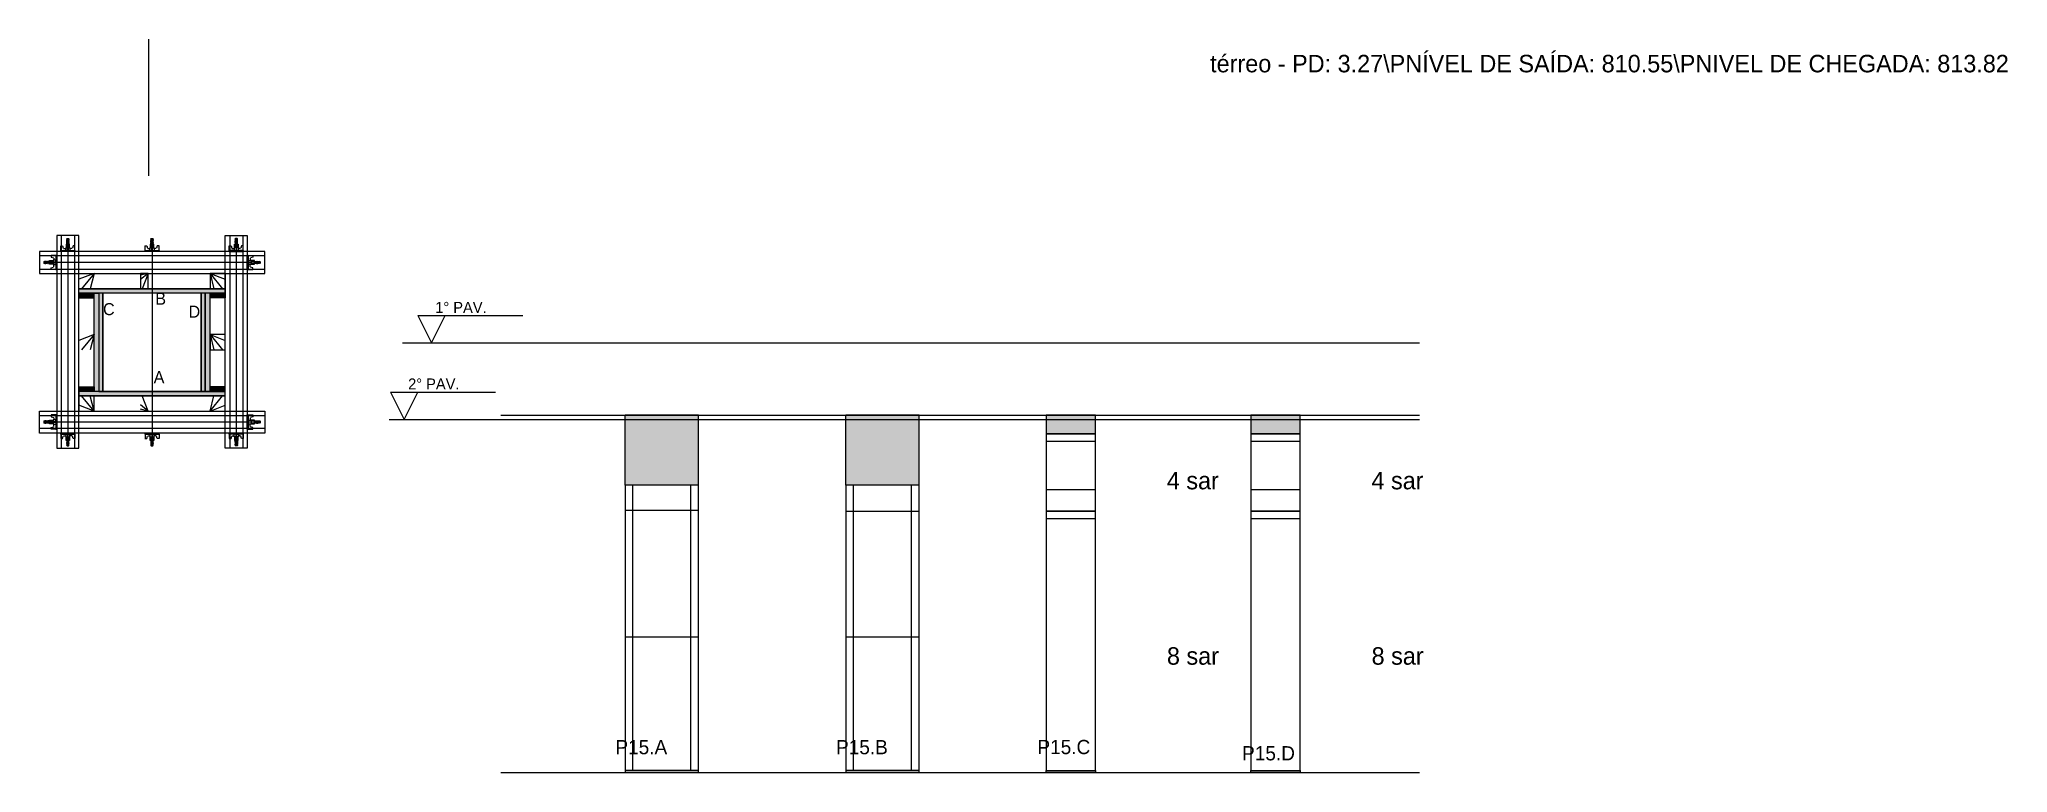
# Model space of a CAD drawing. Header units: metres. Extents: x 14597 to 16396, y 3977 to 4648.
import ezdxf

# ---------------------------------------------------------------- set-up
doc = ezdxf.new("R2010")
doc.units = ezdxf.units.M
for name, color, linetype in [('CHAPA', 7, 'Continuous'), ('COTA', 7, 'Continuous'), ('Hachura', 7, 'Continuous'), ('Madeira', 7, 'Continuous'), ('NIVEL 1° PAV.', 7, 'Continuous'), ('NIVEL 2° PAV.', 7, 'Continuous'), ('NOMENCLATURA', 7, 'Continuous'), ('Nível', 7, 'Continuous'), ('Painéis', 7, 'Continuous'), ('Perfil Metálico', 7, 'Continuous'), ('SARR_2.2x7', 7, 'Continuous'), ('SARRAFO', 7, 'Continuous'), ('Texto Seção', 7, 'Continuous'), ('TEXTO_GERAL', 7, 'Continuous')]:
    doc.layers.add(name, color=color, linetype=linetype)

msp = doc.modelspace()

# ---------------------------------------------------------------- hatches: boundary and pattern name
at = {"layer": 'COTA'}
h = msp.add_hatch(color=7, dxfattribs=at)
h.dxf.hatch_style = 1
h.paths.add_polyline_path([(15132.3, 4303.9), (15132.3, 4239.9), (15132.3, 4239.9), (15199.3, 4239.9), (15199.3, 4239.9), (15199.3, 4303.9), (15199.3, 4303.9), (15132.3, 4303.9)])
h = msp.add_hatch(color=7, dxfattribs=at)
h.dxf.hatch_style = 1
h.paths.add_polyline_path([(15401, 4239.9), (15401, 4303.9), (15401, 4303.9), (15334, 4303.9), (15334, 4303.9), (15334, 4239.9), (15334, 4239.9), (15401, 4239.9)])
h = msp.add_hatch(color=7, dxfattribs=at)
h.dxf.hatch_style = 1
h.paths.add_polyline_path([(15517.2, 4286.9), (15562.2, 4286.9), (15562.2, 4286.9), (15562.2, 4303.9), (15562.2, 4303.9), (15517.2, 4303.9), (15517.2, 4303.9), (15517.2, 4286.9)])
h = msp.add_hatch(color=7, dxfattribs=at)
h.dxf.hatch_style = 1
h.paths.add_polyline_path([(15704.3, 4286.9), (15749.3, 4286.9), (15749.3, 4286.9), (15749.3, 4303.9), (15749.3, 4303.9), (15704.3, 4303.9), (15704.3, 4303.9), (15704.3, 4286.9)])
at = {"layer": 'Hachura'}
h = msp.add_hatch(color=7, dxfattribs=at)
h.dxf.hatch_style = 1
h.paths.add_polyline_path([(14632.7, 4415.5), (14632.7, 4419.5), (14632.7, 4419.5), (14766.7, 4419.5), (14766.7, 4419.5), (14766.7, 4415.5), (14766.7, 4415.5), (14632.7, 4415.5)])
h = msp.add_hatch(color=7, dxfattribs=at)
h.dxf.hatch_style = 1
h.paths.add_polyline_path([(14632.7, 4415.5), (14632.7, 4419.5), (14632.7, 4419.5), (14766.7, 4419.5), (14766.7, 4419.5), (14766.7, 4415.5), (14766.7, 4415.5), (14632.7, 4415.5)])
h = msp.add_hatch(color=7, dxfattribs=at)
h.dxf.hatch_style = 1
h.paths.add_polyline_path([(14646.7, 4415.5), (14646.7, 4411.1), (14646.7, 4411.1), (14632.7, 4411.1), (14632.7, 4411.1), (14632.7, 4415.5), (14632.7, 4415.5), (14646.7, 4415.5)])
h = msp.add_hatch(color=7, dxfattribs=at)
h.dxf.hatch_style = 1
h.paths.add_polyline_path([(14646.7, 4325.5), (14651.1, 4325.5), (14651.1, 4325.5), (14651.1, 4415.5), (14651.1, 4415.5), (14646.7, 4415.5), (14646.7, 4415.5), (14646.7, 4325.5)])
h = msp.add_hatch(color=7, dxfattribs=at)
h.dxf.hatch_style = 1
h.paths.add_polyline_path([(14654.7, 4415.5), (14651.1, 4415.5), (14651.1, 4415.5), (14651.1, 4325.5), (14651.1, 4325.5), (14654.7, 4325.5), (14654.7, 4325.5), (14654.7, 4415.5)])
h = msp.add_hatch(color=7, dxfattribs=at)
h.dxf.hatch_style = 1
h.paths.add_polyline_path([(14654.7, 4415.5), (14651.1, 4415.5), (14651.1, 4415.5), (14651.1, 4325.5), (14651.1, 4325.5), (14654.7, 4325.5), (14654.7, 4325.5), (14654.7, 4415.5)])
h = msp.add_hatch(color=7, dxfattribs=at)
h.dxf.hatch_style = 1
h.paths.add_polyline_path([(14748.3, 4415.5), (14744.7, 4415.5), (14744.7, 4415.5), (14744.7, 4325.5), (14744.7, 4325.5), (14748.3, 4325.5), (14748.3, 4325.5), (14748.3, 4415.5)])
h = msp.add_hatch(color=7, dxfattribs=at)
h.dxf.hatch_style = 1
h.paths.add_polyline_path([(14748.3, 4415.5), (14744.7, 4415.5), (14744.7, 4415.5), (14744.7, 4325.5), (14744.7, 4325.5), (14748.3, 4325.5), (14748.3, 4325.5), (14748.3, 4415.5)])
h = msp.add_hatch(color=7, dxfattribs=at)
h.dxf.hatch_style = 1
h.paths.add_polyline_path([(14752.7, 4325.5), (14748.3, 4325.5), (14748.3, 4325.5), (14748.3, 4415.5), (14748.3, 4415.5), (14752.7, 4415.5), (14752.7, 4415.5), (14752.7, 4325.5)])
h = msp.add_hatch(color=7, dxfattribs=at)
h.dxf.hatch_style = 1
h.paths.add_polyline_path([(14752.7, 4415.5), (14752.7, 4411.1), (14752.7, 4411.1), (14766.7, 4411.1), (14766.7, 4411.1), (14766.7, 4415.5), (14766.7, 4415.5), (14752.7, 4415.5)])
h = msp.add_hatch(color=7, dxfattribs=at)
h.dxf.hatch_style = 1
h.paths.add_polyline_path([(14646.7, 4325.5), (14646.7, 4329.9), (14646.7, 4329.9), (14632.7, 4329.9), (14632.7, 4329.9), (14632.7, 4325.5), (14632.7, 4325.5), (14646.7, 4325.5)])
h = msp.add_hatch(color=7, dxfattribs=at)
h.dxf.hatch_style = 1
h.paths.add_polyline_path([(14632.7, 4325.5), (14632.7, 4321.5), (14632.7, 4321.5), (14766.7, 4321.5), (14766.7, 4321.5), (14766.7, 4325.5), (14766.7, 4325.5), (14632.7, 4325.5)])
h = msp.add_hatch(color=7, dxfattribs=at)
h.dxf.hatch_style = 1
h.paths.add_polyline_path([(14632.7, 4325.5), (14632.7, 4321.5), (14632.7, 4321.5), (14766.7, 4321.5), (14766.7, 4321.5), (14766.7, 4325.5), (14766.7, 4325.5), (14632.7, 4325.5)])
h = msp.add_hatch(color=7, dxfattribs=at)
h.dxf.hatch_style = 1
h.paths.add_polyline_path([(14752.7, 4325.5), (14752.7, 4329.9), (14752.7, 4329.9), (14766.7, 4329.9), (14766.7, 4329.9), (14766.7, 4325.5), (14766.7, 4325.5), (14752.7, 4325.5)])

# ---------------------------------------------------------------- linework, layer by layer
at = {"layer": 'CHAPA', "color": 7, "lineweight": 25}
for points in [[(14632.7, 4415.5), (14632.7, 4419.5), (14766.7, 4419.5), (14766.7, 4415.5)], [(14632.7, 4415.5), (14632.7, 4419.5), (14766.7, 4419.5), (14766.7, 4415.5)], [(14654.7, 4415.5), (14651.1, 4415.5), (14651.1, 4325.5), (14654.7, 4325.5)], [(14654.7, 4415.5), (14651.1, 4415.5), (14651.1, 4325.5), (14654.7, 4325.5)], [(14748.3, 4415.5), (14744.7, 4415.5), (14744.7, 4325.5), (14748.3, 4325.5)], [(14748.3, 4415.5), (14744.7, 4415.5), (14744.7, 4325.5), (14748.3, 4325.5)], [(14632.7, 4325.5), (14632.7, 4321.5), (14766.7, 4321.5), (14766.7, 4325.5)], [(14632.7, 4325.5), (14632.7, 4321.5), (14766.7, 4321.5), (14766.7, 4325.5)]]:
    msp.add_lwpolyline(points, close=True, dxfattribs=at)
at = {"layer": 'COTA', "color": 7, "lineweight": 25}
for p, q in [((15199.3, 4303.9), (15132.3, 4303.9)), ((15132.3, 4239.9), (15132.3, 4303.9)), ((15199.3, 4239.9), (15199.3, 4303.9)), ((15401, 4303.9), (15334, 4303.9)), ((15334, 4239.9), (15334, 4303.9)), ((15401, 4239.9), (15401, 4303.9))]:
    msp.add_line(p, q, dxfattribs=at)
for points in [[(15562.2, 4286.9), (15562.2, 4303.9), (15517.2, 4303.9), (15517.2, 4286.9)], [(15749.3, 4286.9), (15749.3, 4303.9), (15704.3, 4303.9), (15704.3, 4286.9)]]:
    msp.add_lwpolyline(points, dxfattribs=at)
at = {"layer": 'Defpoints', "color": 7, "lineweight": 25}
msp.add_line((14696.7, 4522.6), (14696.7, 4647.6), dxfattribs=at)
at = {"layer": 'Hachura', "color": 7, "lineweight": 25}
for p, q in [((14621.6, 4464.6), (14623.8, 4463.5)), ((14623.7, 4463.3), (14621.6, 4464.3)), ((14621.6, 4463.4), (14623.8, 4462.3)), ((14623.7, 4462.1), (14621.6, 4463.2)), ((14621.7, 4465), (14622, 4465.3)), ((14621.7, 4464.7), (14621.7, 4465)), ((14621.7, 4465), (14621.7, 4465)), ((14623.6, 4465), (14621.7, 4465)), ((14621.7, 4464.7), (14623.6, 4463.7)), ((14621.7, 4464.7), (14623.6, 4463.7)), ((14621.7, 4463.5), (14621.7, 4464.2)), ((14623.6, 4463.2), (14621.7, 4464.2)), ((14621.7, 4463.5), (14623.6, 4462.5)), ((14621.7, 4462.4), (14621.7, 4463)), ((14623.6, 4462), (14621.7, 4463)), ((14621.7, 4462.8), (14621.7, 4463)), ((14622, 4465.3), (14623.3, 4465.3)), ((14623.6, 4464.4), (14622.3, 4465)), ((14623.7, 4464.4), (14622.6, 4465)), ((14622.7, 4464.3), (14622.7, 4280.5)), ((14623.1, 4465), (14623.8, 4464.7)), ((14623.6, 4465), (14623.3, 4465.3)), ((14623.4, 4465), (14623.6, 4464.9)), ((14623.6, 4464.9), (14623.6, 4465)), ((14623.6, 4464.4), (14623.6, 4463.7)), ((14623.6, 4462.5), (14623.6, 4463.2)), ((14698.6, 4464.6), (14700.8, 4463.5)), ((14700.7, 4463.3), (14698.6, 4464.3)), ((14698.6, 4463.4), (14700.8, 4462.3)), ((14700.7, 4462.1), (14698.6, 4463.2)), ((14698.7, 4465), (14699, 4465.3)), ((14698.7, 4464.7), (14698.7, 4465)), ((14698.7, 4465), (14698.7, 4465)), ((14700.6, 4465), (14698.7, 4465)), ((14698.7, 4464.7), (14700.6, 4463.7)), ((14698.7, 4464.7), (14700.6, 4463.7)), ((14698.7, 4463.5), (14698.7, 4464.2)), ((14700.6, 4463.2), (14698.7, 4464.2)), ((14698.7, 4463.5), (14700.6, 4462.6)), ((14698.7, 4462.4), (14698.7, 4463)), ((14700.6, 4462), (14698.7, 4463)), ((14698.7, 4462.8), (14698.7, 4463)), ((14699, 4465.3), (14700.3, 4465.3)), ((14700.6, 4464.4), (14699.3, 4465)), ((14700.7, 4464.4), (14699.6, 4465)), ((14699.7, 4464.3), (14699.7, 4280.5)), ((14700.1, 4465), (14700.8, 4464.7)), ((14700.6, 4465), (14700.3, 4465.3)), ((14700.3, 4465), (14700.6, 4464.9)), ((14700.6, 4464.9), (14700.6, 4465)), ((14700.6, 4464.4), (14700.6, 4463.7)), ((14700.6, 4462.6), (14700.6, 4463.2)), ((14776.3, 4465), (14775.6, 4464.7)), ((14777.8, 4464.6), (14775.6, 4463.5)), ((14777.8, 4463.4), (14775.6, 4462.3)), ((14775.7, 4464.4), (14776.8, 4465)), ((14775.7, 4463.3), (14777.8, 4464.3)), ((14775.7, 4462.1), (14777.8, 4463.2)), ((14775.8, 4465), (14776.1, 4465.3)), ((14776, 4465), (14775.8, 4464.9)), ((14775.8, 4464.9), (14775.8, 4465)), ((14775.8, 4464.4), (14777.1, 4465)), ((14775.8, 4465), (14777.7, 4465)), ((14777.7, 4464.7), (14775.8, 4463.7)), ((14777.7, 4464.7), (14775.8, 4463.7)), ((14775.8, 4464.4), (14775.8, 4463.7)), ((14775.8, 4463.2), (14777.7, 4464.2)), ((14777.7, 4463.5), (14775.8, 4462.5)), ((14775.8, 4462.5), (14775.8, 4463.2)), ((14775.8, 4462), (14777.7, 4463)), ((14777.4, 4465.3), (14776.1, 4465.3)), ((14776.7, 4464.3), (14776.7, 4280.5)), ((14777.7, 4465), (14777.4, 4465.3)), ((14777.7, 4464.7), (14777.7, 4465)), ((14777.7, 4465), (14777.7, 4465)), ((14777.7, 4463.5), (14777.7, 4464.2)), ((14777.7, 4462.4), (14777.7, 4463)), ((14777.7, 4462.8), (14777.7, 4463)), ((14601.2, 4444.5), (14600.9, 4444.2)), ((14601.5, 4444.5), (14601.2, 4444.5)), ((14601.2, 4444.5), (14601.2, 4444.5)), ((14601.2, 4442.6), (14601.2, 4444.5)), ((14601.5, 4444.5), (14602.5, 4442.6)), ((14601.5, 4444.5), (14602.5, 4442.6)), ((14601.6, 4444.6), (14602.7, 4442.5)), ((14602.9, 4442.5), (14601.9, 4444.7)), ((14602.7, 4444.5), (14602, 4444.5)), ((14603, 4442.6), (14602, 4444.5)), ((14602.7, 4444.5), (14603.6, 4442.6)), ((14602.8, 4444.6), (14603.9, 4442.5)), ((14604.1, 4442.5), (14603, 4444.7)), ((14603.8, 4444.5), (14603.2, 4444.5)), ((14604.2, 4442.6), (14603.2, 4444.5)), ((14603.4, 4444.5), (14603.2, 4444.5)), ((14603.8, 4444.5), (14604.8, 4442.6)), ((14603.9, 4444.6), (14605, 4442.5)), ((14605.2, 4442.5), (14604.2, 4444.7)), ((14605, 4444.5), (14604.4, 4444.5)), ((14605.3, 4442.6), (14604.4, 4444.5)), ((14605, 4444.5), (14606, 4442.6)), ((14606, 4443.4), (14605.3, 4444.7)), ((14606, 4443.6), (14605.5, 4444.5)), ((14606, 4444.5), (14605.5, 4444.5)), ((14606, 4441.8), (14606, 4445.2)), ((14606, 4441.8), (14606, 4445.2)), ((14606, 4445.2), (14609.2, 4445.2)), ((14612.7, 4450), (14607.5, 4450)), ((14607.5, 4450), (14607.5, 4448.3)), ((14607.5, 4448.3), (14609.7, 4447.7)), ((14609.2, 4445.5), (14609.2, 4441.6)), ((14611.8, 4445.5), (14609.2, 4445.5)), ((14610, 4447.4), (14610, 4445.5)), ((14611.8, 4450), (14611.8, 4437.1)), ((14611.8, 4450), (14611.8, 4444.8)), ((14611.8, 4449.8), (14612.7, 4449.8)), ((14611.8, 4449.6), (14612.7, 4449.6)), ((14611.8, 4449.3), (14612.7, 4449.3)), ((14611.8, 4448.8), (14612.7, 4448.8)), ((14611.8, 4448), (14612.7, 4448)), ((14611.8, 4446.6), (14612.7, 4446.6)), ((14611.8, 4443.5), (14611.8, 4445.5)), ((14611.8, 4444.8), (14611.8, 4444.2)), ((14612.1, 4444.5), (14611.9, 4444.5)), ((14612.5, 4444.5), (14612.1, 4444.5)), ((14612.7, 4437.1), (14612.7, 4450)), ((14612.7, 4438), (14612.7, 4445.8)), ((14616.3, 4453.5), (14616.3, 4458.7)), ((14616.3, 4458.7), (14618, 4458.7)), ((14616.3, 4454.4), (14629.2, 4454.4)), ((14616.3, 4454.4), (14621.4, 4454.4)), ((14629.2, 4453.5), (14616.3, 4453.5)), ((14616.4, 4454.4), (14616.4, 4453.5)), ((14616.6, 4454.4), (14616.6, 4453.5)), ((14617, 4454.4), (14617, 4453.5)), ((14617.4, 4454.4), (14617.4, 4453.5)), ((14618, 4458.7), (14618.5, 4456.5)), ((14618.3, 4454.4), (14618.3, 4453.5)), ((14618.9, 4456.2), (14620.8, 4456.2)), ((14619.7, 4454.4), (14619.7, 4453.5)), ((14628.2, 4453.5), (14620.4, 4453.5)), ((14620.8, 4457), (14624.7, 4457)), ((14620.8, 4454.4), (14620.8, 4457)), ((14622.7, 4454.4), (14620.8, 4454.4)), ((14624.4, 4460.2), (14621.1, 4460.2)), ((14624.4, 4460.2), (14621.1, 4460.2)), ((14621.1, 4460.2), (14621.1, 4457)), ((14621.4, 4454.4), (14622.1, 4454.4)), ((14621.6, 4462.3), (14623.8, 4461.2)), ((14623.7, 4461), (14621.6, 4462)), ((14622.9, 4460.2), (14621.6, 4460.9)), ((14621.7, 4462.4), (14623.6, 4461.4)), ((14621.7, 4461.2), (14621.7, 4461.8)), ((14623.6, 4460.9), (14621.7, 4461.8)), ((14621.7, 4461.2), (14623.6, 4460.2)), ((14622.6, 4460.2), (14621.7, 4460.7)), ((14621.7, 4460.2), (14621.7, 4460.7)), ((14621.8, 4454.1), (14621.8, 4454.3)), ((14621.8, 4453.7), (14621.8, 4454.1)), ((14622.1, 4460.2), (14622.1, 4457)), ((14622.4, 4454.4), (14622.4, 4456.4)), ((14622.7, 4454.4), (14622.7, 4453.5)), ((14622.9, 4456.4), (14622.9, 4454.4)), ((14623.6, 4461.8), (14623.6, 4462)), ((14623.6, 4461.8), (14623.6, 4461.4)), ((14623.6, 4460.9), (14623.6, 4460.2)), ((14623.6, 4460.2), (14623.6, 4457)), ((14623.7, 4454.3), (14623.7, 4453.9)), ((14624.4, 4457), (14624.4, 4460.2)), ((14624.7, 4457), (14624.4, 4457)), ((14624.7, 4457), (14624.4, 4457)), ((14624.7, 4457), (14624.7, 4454.4)), ((14626.6, 4456.2), (14624.7, 4456.2)), ((14625.8, 4454.4), (14625.8, 4453.5)), ((14627.5, 4458.7), (14626.9, 4456.5)), ((14627.2, 4454.4), (14627.2, 4453.5)), ((14629.2, 4458.7), (14627.5, 4458.7)), ((14628, 4454.4), (14628, 4453.5)), ((14628.5, 4454.4), (14628.5, 4453.5)), ((14628.8, 4454.4), (14628.8, 4453.5)), ((14629, 4454.4), (14629, 4453.5)), ((14629.2, 4454.4), (14629.2, 4458.7)), ((14629.2, 4454.4), (14629.2, 4453.5)), ((14693.2, 4458.7), (14694.9, 4458.7)), ((14693.2, 4454.4), (14706.1, 4454.4)), ((14693.2, 4454.4), (14698.4, 4454.4)), ((14693.3, 4453.5), (14693.3, 4458.7)), ((14706.1, 4453.5), (14693.3, 4453.5)), ((14693.4, 4454.4), (14693.4, 4453.5)), ((14693.6, 4454.4), (14693.6, 4453.5)), ((14693.9, 4454.4), (14693.9, 4453.5)), ((14694.4, 4454.4), (14694.4, 4453.5)), ((14694.9, 4458.7), (14695.5, 4456.5)), ((14695.2, 4454.4), (14695.2, 4453.5)), ((14695.8, 4456.2), (14697.8, 4456.2)), ((14696.7, 4454.4), (14696.7, 4453.5)), ((14705.2, 4453.5), (14697.4, 4453.5)), ((14697.8, 4457), (14701.6, 4457)), ((14697.8, 4454.4), (14697.8, 4457)), ((14699.7, 4454.4), (14697.8, 4454.4)), ((14701.4, 4460.2), (14698, 4460.2)), ((14701.4, 4460.2), (14698, 4460.2)), ((14698, 4460.2), (14698, 4457)), ((14698.4, 4454.4), (14699.1, 4454.4)), ((14698.6, 4462.3), (14700.8, 4461.2)), ((14700.7, 4461), (14698.6, 4462)), ((14699.8, 4460.2), (14698.6, 4460.9)), ((14698.7, 4462.4), (14700.6, 4461.4)), ((14698.7, 4461.2), (14698.7, 4461.8)), ((14700.6, 4460.9), (14698.7, 4461.8)), ((14698.7, 4461.2), (14700.6, 4460.2)), ((14699.6, 4460.2), (14698.7, 4460.7)), ((14698.7, 4460.2), (14698.7, 4460.7)), ((14698.7, 4454.1), (14698.7, 4454.3)), ((14698.7, 4453.7), (14698.7, 4454.1)), ((14699.1, 4460.2), (14699.1, 4457)), ((14699.4, 4454.4), (14699.4, 4456.4)), ((14699.7, 4454.4), (14699.7, 4453.5)), ((14699.9, 4456.4), (14699.9, 4454.4)), ((14700.6, 4461.8), (14700.6, 4462)), ((14700.6, 4461.8), (14700.6, 4461.4)), ((14700.6, 4460.9), (14700.6, 4460.2)), ((14700.6, 4460.2), (14700.6, 4457)), ((14700.7, 4454.3), (14700.7, 4453.9)), ((14701.4, 4457), (14701.4, 4460.2)), ((14701.6, 4457), (14701.4, 4457)), ((14701.6, 4457), (14701.4, 4457)), ((14701.6, 4457), (14701.6, 4454.4)), ((14703.6, 4456.2), (14701.6, 4456.2)), ((14702.7, 4454.4), (14702.7, 4453.5)), ((14704.5, 4458.7), (14703.9, 4456.5)), ((14704.2, 4454.4), (14704.2, 4453.5)), ((14706.1, 4458.7), (14704.5, 4458.7)), ((14705, 4454.4), (14705, 4453.5)), ((14705.5, 4454.4), (14705.5, 4453.5)), ((14705.8, 4454.4), (14705.8, 4453.5)), ((14706, 4454.4), (14706, 4453.5)), ((14706.1, 4454.4), (14706.1, 4458.7)), ((14706.1, 4454.4), (14706.1, 4453.5)), ((14770.2, 4454.4), (14770.2, 4458.7)), ((14770.2, 4458.7), (14771.9, 4458.7)), ((14783.1, 4454.4), (14770.2, 4454.4)), ((14770.2, 4454.4), (14770.2, 4453.5)), ((14770.2, 4453.5), (14783.1, 4453.5)), ((14770.4, 4454.4), (14770.4, 4453.5)), ((14770.6, 4454.4), (14770.6, 4453.5)), ((14770.9, 4454.4), (14770.9, 4453.5)), ((14771.2, 4453.5), (14779, 4453.5)), ((14771.4, 4454.4), (14771.4, 4453.5)), ((14771.9, 4458.7), (14772.5, 4456.5)), ((14772.2, 4454.4), (14772.2, 4453.5)), ((14772.8, 4456.2), (14774.7, 4456.2)), ((14773.6, 4454.4), (14773.6, 4453.5)), ((14778.6, 4457), (14774.7, 4457)), ((14774.7, 4457), (14774.7, 4454.4)), ((14774.7, 4457), (14775, 4457)), ((14774.7, 4457), (14775, 4457)), ((14775, 4460.2), (14778.3, 4460.2)), ((14775, 4460.2), (14778.3, 4460.2)), ((14775, 4457), (14775, 4460.2)), ((14777.8, 4462.3), (14775.6, 4461.2)), ((14775.7, 4461), (14777.8, 4462)), ((14775.7, 4454.3), (14775.7, 4453.9)), ((14777.7, 4462.4), (14775.8, 4461.4)), ((14775.8, 4461.8), (14775.8, 4462)), ((14775.8, 4461.8), (14775.8, 4461.4)), ((14775.8, 4460.9), (14777.7, 4461.8)), ((14777.7, 4461.2), (14775.8, 4460.2)), ((14775.8, 4460.9), (14775.8, 4460.2)), ((14775.8, 4460.2), (14775.8, 4457)), ((14776.5, 4460.2), (14777.8, 4460.9)), ((14776.5, 4456.4), (14776.5, 4454.4)), ((14776.7, 4454.4), (14778.6, 4454.4)), ((14776.7, 4454.4), (14776.7, 4453.5)), ((14776.8, 4460.2), (14777.7, 4460.7)), ((14777, 4454.4), (14777, 4456.4)), ((14777.3, 4460.2), (14777.3, 4457)), ((14778, 4454.4), (14777.3, 4454.4)), ((14777.6, 4454.1), (14777.6, 4454.3)), ((14777.6, 4453.7), (14777.6, 4454.1)), ((14777.7, 4461.2), (14777.7, 4461.8)), ((14777.7, 4460.2), (14777.7, 4460.7)), ((14783.1, 4454.4), (14778, 4454.4)), ((14778.3, 4460.2), (14778.3, 4457)), ((14778.6, 4454.4), (14778.6, 4457)), ((14780.5, 4456.2), (14778.6, 4456.2)), ((14779.7, 4454.4), (14779.7, 4453.5)), ((14781.4, 4458.7), (14780.9, 4456.5)), ((14781.1, 4454.4), (14781.1, 4453.5)), ((14783.1, 4458.7), (14781.4, 4458.7)), ((14782, 4454.4), (14782, 4453.5)), ((14782.4, 4454.4), (14782.4, 4453.5)), ((14782.8, 4454.4), (14782.8, 4453.5)), ((14783, 4454.4), (14783, 4453.5)), ((14783.1, 4453.5), (14783.1, 4458.7)), ((14786.7, 4437.1), (14786.7, 4450)), ((14786.7, 4450), (14791.9, 4450)), ((14787.6, 4449.8), (14786.7, 4449.8)), ((14787.6, 4449.6), (14786.7, 4449.6)), ((14787.6, 4449.3), (14786.7, 4449.3)), ((14787.6, 4448.8), (14786.7, 4448.8)), ((14787.6, 4448), (14786.7, 4448)), ((14787.6, 4446.6), (14786.7, 4446.6)), ((14786.7, 4438), (14786.7, 4445.8)), ((14786.9, 4444.5), (14787.3, 4444.5)), ((14787.3, 4444.5), (14787.5, 4444.5)), ((14787.6, 4450), (14787.6, 4437.1)), ((14787.6, 4450), (14787.6, 4444.8)), ((14787.6, 4443.5), (14787.6, 4445.4)), ((14787.6, 4445.4), (14790.2, 4445.4)), ((14787.6, 4444.8), (14787.6, 4444.2)), ((14789.4, 4447.4), (14789.4, 4445.4)), ((14791.9, 4448.3), (14789.7, 4447.7)), ((14790.2, 4445.4), (14790.2, 4441.6)), ((14793.4, 4445.2), (14790.2, 4445.2)), ((14791.9, 4450), (14791.9, 4448.3)), ((14793.4, 4441.8), (14793.4, 4445.2)), ((14793.4, 4441.8), (14793.4, 4445.2)), ((14793.4, 4443.4), (14794.1, 4444.7)), ((14794.4, 4444.5), (14793.4, 4442.6)), ((14793.4, 4443.6), (14793.9, 4444.5)), ((14793.4, 4444.5), (14793.9, 4444.5)), ((14794.1, 4442.6), (14795, 4444.5)), ((14794.2, 4442.5), (14795.2, 4444.7)), ((14795.5, 4444.6), (14794.4, 4442.5)), ((14794.4, 4444.5), (14795, 4444.5)), ((14795.6, 4444.5), (14794.6, 4442.6)), ((14795.2, 4442.6), (14796.2, 4444.5)), ((14795.3, 4442.5), (14796.4, 4444.7)), ((14796.6, 4444.6), (14795.5, 4442.5)), ((14795.6, 4444.5), (14796.2, 4444.5)), ((14796.7, 4444.5), (14795.8, 4442.6)), ((14796, 4444.5), (14796.2, 4444.5)), ((14796.4, 4442.6), (14797.4, 4444.5)), ((14796.5, 4442.5), (14797.5, 4444.7)), ((14797.8, 4444.6), (14796.7, 4442.5)), ((14796.7, 4444.5), (14797.4, 4444.5)), ((14797.9, 4444.5), (14796.9, 4442.6)), ((14797.9, 4444.5), (14796.9, 4442.6)), ((14797.9, 4444.5), (14798.2, 4444.5)), ((14798.2, 4444.5), (14798.2, 4444.5)), ((14798.2, 4444.5), (14798.5, 4444.2)), ((14798.2, 4442.6), (14798.2, 4444.5)), ((14600.9, 4444.2), (14600.9, 4442.9)), ((14601.2, 4442.6), (14600.9, 4442.9)), ((14601.8, 4442.6), (14601.2, 4443.9)), ((14601.8, 4442.5), (14601.2, 4443.6)), ((14601.2, 4443.1), (14601.5, 4442.5)), ((14601.2, 4442.9), (14601.3, 4442.6)), ((14601.3, 4442.6), (14601.2, 4442.6)), ((14601.8, 4442.6), (14602.5, 4442.6)), ((14603.6, 4442.6), (14603, 4442.6)), ((14604.4, 4442.6), (14604.2, 4442.6)), ((14604.4, 4442.6), (14604.8, 4442.6)), ((14605.3, 4442.6), (14606, 4442.6)), ((14789.5, 4443.5), (14605.7, 4443.5)), ((14606, 4444.2), (14609.2, 4444.2)), ((14606, 4442.6), (14609.2, 4442.6)), ((14609.2, 4441.8), (14606, 4441.8)), ((14607.5, 4438.7), (14609.7, 4439.3)), ((14607.5, 4437.1), (14607.5, 4438.7)), ((14611.8, 4437.1), (14607.5, 4437.1)), ((14609.2, 4441.6), (14609.2, 4441.8)), ((14609.2, 4441.6), (14609.2, 4441.8)), ((14609.2, 4441.6), (14611.8, 4441.6)), ((14611.8, 4443.8), (14609.8, 4443.8)), ((14609.8, 4443.3), (14611.8, 4443.3)), ((14610, 4439.6), (14610, 4441.6)), ((14611.8, 4443.5), (14612.7, 4443.5)), ((14611.8, 4440.5), (14612.7, 4440.5)), ((14611.8, 4439.1), (14612.7, 4439.1)), ((14611.8, 4438.2), (14612.7, 4438.2)), ((14611.8, 4437.8), (14612.7, 4437.8)), ((14611.8, 4437.4), (14612.7, 4437.4)), ((14611.8, 4437.2), (14612.7, 4437.2)), ((14611.8, 4437.1), (14612.7, 4437.1)), ((14611.9, 4442.5), (14612.3, 4442.5)), ((14787.6, 4443.5), (14786.7, 4443.5)), ((14787.6, 4440.5), (14786.7, 4440.5)), ((14787.6, 4439.1), (14786.7, 4439.1)), ((14787.6, 4438.2), (14786.7, 4438.2)), ((14787.6, 4437.7), (14786.7, 4437.7)), ((14787.6, 4437.4), (14786.7, 4437.4)), ((14787.6, 4437.2), (14786.7, 4437.2)), ((14787.6, 4437.1), (14786.7, 4437.1)), ((14787.5, 4442.5), (14787.1, 4442.5)), ((14787.6, 4443.8), (14789.6, 4443.8)), ((14789.6, 4443.3), (14787.6, 4443.3)), ((14790.2, 4441.6), (14787.6, 4441.6)), ((14787.6, 4437.1), (14791.9, 4437.1)), ((14789.4, 4439.6), (14789.4, 4441.6)), ((14791.9, 4438.7), (14789.7, 4439.3)), ((14793.4, 4444.2), (14790.2, 4444.2)), ((14793.4, 4442.6), (14790.2, 4442.6)), ((14790.2, 4441.8), (14793.4, 4441.8)), ((14790.2, 4441.6), (14790.2, 4441.8)), ((14790.2, 4441.6), (14790.2, 4441.8)), ((14791.9, 4437.1), (14791.9, 4438.7)), ((14794.1, 4442.6), (14793.4, 4442.6)), ((14795, 4442.6), (14794.6, 4442.6)), ((14795, 4442.6), (14795.2, 4442.6)), ((14795.8, 4442.6), (14796.4, 4442.6)), ((14797.6, 4442.6), (14796.9, 4442.6)), ((14797.6, 4442.6), (14798.2, 4443.9)), ((14797.6, 4442.5), (14798.2, 4443.6)), ((14798.2, 4443.1), (14797.9, 4442.5)), ((14798.2, 4442.9), (14798.1, 4442.6)), ((14798.1, 4442.6), (14798.2, 4442.6)), ((14798.2, 4442.6), (14798.5, 4442.9)), ((14798.5, 4444.2), (14798.5, 4442.9)), ((14612.7, 4304), (14607.5, 4304)), ((14607.5, 4304), (14607.5, 4302.3)), ((14607.5, 4302.3), (14609.7, 4301.7)), ((14610, 4301.4), (14610, 4299.5)), ((14611.8, 4304), (14611.8, 4291.1)), ((14611.8, 4304), (14611.8, 4298.8)), ((14611.8, 4303.8), (14612.7, 4303.8)), ((14611.8, 4303.6), (14612.7, 4303.6)), ((14611.8, 4303.3), (14612.7, 4303.3)), ((14611.8, 4302.8), (14612.7, 4302.8)), ((14611.8, 4302), (14612.7, 4302)), ((14611.8, 4300.6), (14612.7, 4300.6)), ((14612.7, 4291.1), (14612.7, 4304)), ((14786.7, 4291.1), (14786.7, 4304)), ((14786.7, 4304), (14791.9, 4304)), ((14787.6, 4303.8), (14786.7, 4303.8)), ((14787.6, 4303.6), (14786.7, 4303.6)), ((14787.6, 4303.3), (14786.7, 4303.3)), ((14787.6, 4302.8), (14786.7, 4302.8)), ((14787.6, 4302), (14786.7, 4302)), ((14787.6, 4300.6), (14786.7, 4300.6)), ((14787.6, 4304), (14787.6, 4291.1)), ((14787.6, 4304), (14787.6, 4298.8)), ((14789.4, 4301.4), (14789.4, 4299.4)), ((14791.9, 4302.3), (14789.7, 4301.7)), ((14791.9, 4304), (14791.9, 4302.3)), ((14601.2, 4298.5), (14600.9, 4298.2)), ((14600.9, 4298.2), (14600.9, 4296.9)), ((14601.2, 4296.6), (14600.9, 4296.9)), ((14601.5, 4298.5), (14601.2, 4298.5)), ((14601.2, 4298.5), (14601.2, 4298.5)), ((14601.2, 4296.6), (14601.2, 4298.5)), ((14601.8, 4296.6), (14601.2, 4297.9)), ((14601.8, 4296.5), (14601.2, 4297.6)), ((14601.2, 4297.1), (14601.5, 4296.5)), ((14601.2, 4296.9), (14601.3, 4296.6)), ((14601.3, 4296.6), (14601.2, 4296.6)), ((14601.5, 4298.5), (14602.5, 4296.6)), ((14601.5, 4298.5), (14602.5, 4296.6)), ((14601.6, 4298.6), (14602.7, 4296.5)), ((14601.8, 4296.6), (14602.5, 4296.6)), ((14602.9, 4296.5), (14601.9, 4298.7)), ((14602.7, 4298.5), (14602, 4298.5)), ((14603, 4296.6), (14602, 4298.5)), ((14602.7, 4298.5), (14603.6, 4296.6)), ((14602.8, 4298.6), (14603.9, 4296.5)), ((14604.1, 4296.5), (14603, 4298.7)), ((14603.6, 4296.6), (14603, 4296.6)), ((14603.8, 4298.5), (14603.2, 4298.5)), ((14604.2, 4296.6), (14603.2, 4298.5)), ((14603.4, 4298.5), (14603.2, 4298.5)), ((14603.8, 4298.5), (14604.8, 4296.6)), ((14603.9, 4298.6), (14605, 4296.5)), ((14605.2, 4296.5), (14604.2, 4298.7)), ((14604.4, 4296.6), (14604.2, 4296.6)), ((14605, 4298.5), (14604.4, 4298.5)), ((14605.3, 4296.6), (14604.4, 4298.5)), ((14604.4, 4296.6), (14604.8, 4296.6)), ((14605, 4298.5), (14606, 4296.6)), ((14606, 4297.4), (14605.3, 4298.7)), ((14605.3, 4296.6), (14606, 4296.6)), ((14606, 4297.6), (14605.5, 4298.5)), ((14606, 4298.5), (14605.5, 4298.5)), ((14789.5, 4297.5), (14605.7, 4297.5)), ((14606, 4295.8), (14606, 4299.2)), ((14606, 4295.8), (14606, 4299.2)), ((14606, 4299.2), (14609.2, 4299.2)), ((14606, 4298.2), (14609.2, 4298.2)), ((14606, 4296.6), (14609.2, 4296.6)), ((14609.2, 4295.8), (14606, 4295.8)), ((14607.5, 4292.7), (14609.7, 4293.3)), ((14607.5, 4291.1), (14607.5, 4292.7)), ((14611.8, 4291.1), (14607.5, 4291.1)), ((14609.2, 4299.5), (14609.2, 4295.6)), ((14611.8, 4299.5), (14609.2, 4299.5)), ((14609.2, 4295.6), (14609.2, 4295.8)), ((14609.2, 4295.6), (14609.2, 4295.8)), ((14609.2, 4295.6), (14611.8, 4295.6)), ((14611.8, 4297.8), (14609.8, 4297.8)), ((14609.8, 4297.3), (14611.8, 4297.3)), ((14610, 4293.6), (14610, 4295.6)), ((14611.8, 4297.5), (14611.8, 4299.5)), ((14611.8, 4298.8), (14611.8, 4298.2)), ((14611.8, 4297.5), (14612.7, 4297.5)), ((14611.8, 4294.5), (14612.7, 4294.5)), ((14611.8, 4293.1), (14612.7, 4293.1)), ((14611.8, 4292.2), (14612.7, 4292.2)), ((14611.8, 4291.8), (14612.7, 4291.8)), ((14611.8, 4291.4), (14612.7, 4291.4)), ((14611.8, 4291.2), (14612.7, 4291.2)), ((14611.8, 4291.1), (14612.7, 4291.1)), ((14612.1, 4298.5), (14611.9, 4298.5)), ((14611.9, 4296.5), (14612.3, 4296.5)), ((14612.5, 4298.5), (14612.1, 4298.5)), ((14612.7, 4292), (14612.7, 4299.8)), ((14629.2, 4287.5), (14616.3, 4287.5)), ((14616.3, 4287.5), (14616.3, 4282.4)), ((14616.3, 4286.6), (14629.2, 4286.6)), ((14616.3, 4286.6), (14621.4, 4286.6)), ((14616.4, 4286.6), (14616.4, 4287.5)), ((14616.6, 4286.6), (14616.6, 4287.5)), ((14617, 4286.6), (14617, 4287.5)), ((14617.4, 4286.6), (14617.4, 4287.5)), ((14618, 4282.4), (14618.5, 4284.6)), ((14618.3, 4286.6), (14618.3, 4287.5)), ((14618.9, 4284.8), (14620.8, 4284.8)), ((14619.7, 4286.6), (14619.7, 4287.5)), ((14628.2, 4287.5), (14620.4, 4287.5)), ((14622.7, 4286.6), (14620.8, 4286.6)), ((14620.8, 4286.6), (14620.8, 4284)), ((14620.8, 4284), (14624.7, 4284)), ((14621.1, 4280.8), (14621.1, 4284)), ((14621.4, 4286.6), (14622.1, 4286.6)), ((14621.8, 4287.4), (14621.8, 4286.9)), ((14621.8, 4286.9), (14621.8, 4286.7)), ((14622.1, 4280.8), (14622.1, 4284)), ((14622.4, 4286.6), (14622.4, 4284.6)), ((14622.7, 4286.6), (14622.7, 4287.5)), ((14622.9, 4284.6), (14622.9, 4286.6)), ((14623.6, 4280.8), (14623.6, 4284)), ((14623.7, 4286.7), (14623.7, 4287.2)), ((14624.4, 4284), (14624.4, 4280.8)), ((14624.7, 4284), (14624.4, 4284)), ((14624.7, 4284), (14624.4, 4284)), ((14624.7, 4284), (14624.7, 4286.6)), ((14626.6, 4284.8), (14624.7, 4284.8)), ((14625.8, 4286.6), (14625.8, 4287.5)), ((14627.5, 4282.4), (14626.9, 4284.6)), ((14627.2, 4286.6), (14627.2, 4287.5)), ((14628, 4286.6), (14628, 4287.5)), ((14628.5, 4286.6), (14628.5, 4287.5)), ((14628.8, 4286.6), (14628.8, 4287.5)), ((14629, 4286.6), (14629, 4287.5)), ((14629.2, 4286.6), (14629.2, 4287.5)), ((14629.2, 4286.6), (14629.2, 4282.4)), ((14693.2, 4286.6), (14706.1, 4286.6)), ((14693.2, 4286.6), (14698.4, 4286.6)), ((14706.1, 4287.5), (14693.3, 4287.5)), ((14693.3, 4287.5), (14693.3, 4282.4)), ((14693.4, 4286.6), (14693.4, 4287.5)), ((14693.6, 4286.6), (14693.6, 4287.5)), ((14693.9, 4286.6), (14693.9, 4287.5)), ((14694.4, 4286.6), (14694.4, 4287.5)), ((14694.9, 4282.4), (14695.5, 4284.6)), ((14695.2, 4286.6), (14695.2, 4287.5)), ((14695.8, 4284.8), (14697.8, 4284.8)), ((14696.7, 4286.6), (14696.7, 4287.5)), ((14705.2, 4287.5), (14697.4, 4287.5)), ((14699.7, 4286.6), (14697.8, 4286.6)), ((14697.8, 4286.6), (14697.8, 4284)), ((14697.8, 4284), (14701.6, 4284)), ((14698, 4280.8), (14698, 4284)), ((14698.4, 4286.6), (14699.1, 4286.6)), ((14698.7, 4287.4), (14698.7, 4286.9)), ((14698.7, 4286.9), (14698.7, 4286.7)), ((14699.1, 4280.8), (14699.1, 4284)), ((14699.4, 4286.6), (14699.4, 4284.6)), ((14699.7, 4286.6), (14699.7, 4287.5)), ((14699.9, 4284.6), (14699.9, 4286.6)), ((14700.6, 4280.8), (14700.6, 4284)), ((14700.7, 4286.7), (14700.7, 4287.2)), ((14701.4, 4284), (14701.4, 4280.8)), ((14701.6, 4284), (14701.4, 4284)), ((14701.6, 4284), (14701.4, 4284)), ((14701.6, 4284), (14701.6, 4286.6)), ((14703.6, 4284.8), (14701.6, 4284.8)), ((14702.7, 4286.6), (14702.7, 4287.5)), ((14704.5, 4282.4), (14703.9, 4284.6)), ((14704.2, 4286.6), (14704.2, 4287.5)), ((14705, 4286.6), (14705, 4287.5)), ((14705.5, 4286.6), (14705.5, 4287.5)), ((14705.8, 4286.6), (14705.8, 4287.5)), ((14706, 4286.6), (14706, 4287.5)), ((14706.1, 4286.6), (14706.1, 4287.5)), ((14706.1, 4286.6), (14706.1, 4282.4)), ((14770.2, 4287.5), (14783.1, 4287.5)), ((14770.2, 4286.6), (14770.2, 4287.5)), ((14783.1, 4286.6), (14770.2, 4286.6)), ((14770.2, 4286.6), (14770.2, 4282.4)), ((14770.4, 4286.6), (14770.4, 4287.5)), ((14770.6, 4286.6), (14770.6, 4287.5)), ((14770.9, 4286.6), (14770.9, 4287.5)), ((14771.2, 4287.5), (14779, 4287.5)), ((14771.4, 4286.6), (14771.4, 4287.5)), ((14771.9, 4282.4), (14772.5, 4284.6)), ((14772.2, 4286.6), (14772.2, 4287.5)), ((14772.8, 4284.8), (14774.7, 4284.8)), ((14773.6, 4286.6), (14773.6, 4287.5)), ((14774.7, 4284), (14774.7, 4286.6)), ((14778.6, 4284), (14774.7, 4284)), ((14774.7, 4284), (14775, 4284)), ((14774.7, 4284), (14775, 4284)), ((14775, 4284), (14775, 4280.8)), ((14775.7, 4286.7), (14775.7, 4287.2)), ((14775.8, 4280.8), (14775.8, 4284)), ((14776.5, 4284.6), (14776.5, 4286.6)), ((14776.7, 4286.6), (14776.7, 4287.5)), ((14776.7, 4286.6), (14778.6, 4286.6)), ((14777, 4286.6), (14777, 4284.6)), ((14778, 4286.6), (14777.3, 4286.6)), ((14777.3, 4280.8), (14777.3, 4284)), ((14777.6, 4287.4), (14777.6, 4286.9)), ((14777.6, 4286.9), (14777.6, 4286.7)), ((14783.1, 4286.6), (14778, 4286.6)), ((14778.3, 4280.8), (14778.3, 4284)), ((14778.6, 4286.6), (14778.6, 4284)), ((14780.5, 4284.8), (14778.6, 4284.8)), ((14779.7, 4286.6), (14779.7, 4287.5)), ((14781.4, 4282.4), (14780.9, 4284.6)), ((14781.1, 4286.6), (14781.1, 4287.5)), ((14782, 4286.6), (14782, 4287.5)), ((14782.4, 4286.6), (14782.4, 4287.5)), ((14782.8, 4286.6), (14782.8, 4287.5)), ((14783, 4286.6), (14783, 4287.5)), ((14783.1, 4287.5), (14783.1, 4282.4)), ((14786.7, 4292), (14786.7, 4299.8)), ((14787.6, 4297.5), (14786.7, 4297.5)), ((14787.6, 4294.5), (14786.7, 4294.5)), ((14787.6, 4293.1), (14786.7, 4293.1)), ((14787.6, 4292.2), (14786.7, 4292.2)), ((14787.6, 4291.7), (14786.7, 4291.7)), ((14787.6, 4291.4), (14786.7, 4291.4)), ((14787.6, 4291.2), (14786.7, 4291.2)), ((14787.6, 4291.1), (14786.7, 4291.1)), ((14786.9, 4298.5), (14787.3, 4298.5)), ((14787.5, 4296.5), (14787.1, 4296.5)), ((14787.3, 4298.5), (14787.5, 4298.5)), ((14787.6, 4297.5), (14787.6, 4299.4)), ((14787.6, 4299.4), (14790.2, 4299.4)), ((14787.6, 4298.8), (14787.6, 4298.2)), ((14787.6, 4297.8), (14789.6, 4297.8)), ((14789.6, 4297.3), (14787.6, 4297.3)), ((14790.2, 4295.6), (14787.6, 4295.6)), ((14787.6, 4291.1), (14791.9, 4291.1)), ((14789.4, 4293.6), (14789.4, 4295.6)), ((14791.9, 4292.7), (14789.7, 4293.3)), ((14790.2, 4299.4), (14790.2, 4295.6)), ((14793.4, 4299.2), (14790.2, 4299.2)), ((14793.4, 4298.2), (14790.2, 4298.2)), ((14793.4, 4296.6), (14790.2, 4296.6)), ((14790.2, 4295.8), (14793.4, 4295.8)), ((14790.2, 4295.6), (14790.2, 4295.8)), ((14790.2, 4295.6), (14790.2, 4295.8)), ((14791.9, 4291.1), (14791.9, 4292.7)), ((14793.4, 4295.8), (14793.4, 4299.2)), ((14793.4, 4295.8), (14793.4, 4299.2)), ((14793.4, 4297.4), (14794.1, 4298.7)), ((14794.4, 4298.5), (14793.4, 4296.6)), ((14793.4, 4297.6), (14793.9, 4298.5)), ((14793.4, 4298.5), (14793.9, 4298.5)), ((14794.1, 4296.6), (14793.4, 4296.6)), ((14794.1, 4296.6), (14795, 4298.5)), ((14794.2, 4296.5), (14795.2, 4298.7)), ((14795.5, 4298.6), (14794.4, 4296.5)), ((14794.4, 4298.5), (14795, 4298.5)), ((14795.6, 4298.5), (14794.6, 4296.6)), ((14795, 4296.6), (14794.6, 4296.6)), ((14795, 4296.6), (14795.2, 4296.6)), ((14795.2, 4296.6), (14796.2, 4298.5)), ((14795.3, 4296.5), (14796.4, 4298.7)), ((14796.6, 4298.6), (14795.5, 4296.5)), ((14795.6, 4298.5), (14796.2, 4298.5)), ((14796.7, 4298.5), (14795.8, 4296.6)), ((14795.8, 4296.6), (14796.4, 4296.6)), ((14796, 4298.5), (14796.2, 4298.5)), ((14796.4, 4296.6), (14797.4, 4298.5)), ((14796.5, 4296.5), (14797.5, 4298.7)), ((14797.8, 4298.6), (14796.7, 4296.5)), ((14796.7, 4298.5), (14797.4, 4298.5)), ((14797.9, 4298.5), (14796.9, 4296.6)), ((14797.9, 4298.5), (14796.9, 4296.6)), ((14797.6, 4296.6), (14796.9, 4296.6)), ((14797.6, 4296.6), (14798.2, 4297.9)), ((14797.6, 4296.5), (14798.2, 4297.6)), ((14797.9, 4298.5), (14798.2, 4298.5)), ((14798.2, 4297.1), (14797.9, 4296.5)), ((14798.2, 4296.9), (14798.1, 4296.6)), ((14798.1, 4296.6), (14798.2, 4296.6)), ((14798.2, 4298.5), (14798.2, 4298.5)), ((14798.2, 4298.5), (14798.5, 4298.2)), ((14798.2, 4296.6), (14798.2, 4298.5)), ((14798.2, 4296.6), (14798.5, 4296.9)), ((14798.5, 4298.2), (14798.5, 4296.9)), ((14616.3, 4282.4), (14618, 4282.4)), ((14624.4, 4280.9), (14621.1, 4280.9)), ((14624.4, 4280.8), (14621.1, 4280.8)), ((14622.9, 4280.8), (14621.6, 4280.2)), ((14623.7, 4280.1), (14621.6, 4279)), ((14621.6, 4278.8), (14623.8, 4279.9)), ((14623.7, 4278.9), (14621.6, 4277.9)), ((14621.6, 4277.6), (14623.8, 4278.7)), ((14623.7, 4277.8), (14621.6, 4276.7)), ((14621.6, 4276.5), (14623.8, 4277.5)), ((14621.7, 4279.8), (14623.6, 4280.8)), ((14622.6, 4280.8), (14621.7, 4280.4)), ((14621.7, 4280.8), (14621.7, 4280.4)), ((14623.6, 4280.2), (14621.7, 4279.2)), ((14621.7, 4279.8), (14621.7, 4279.2)), ((14621.7, 4278.7), (14623.6, 4279.7)), ((14623.6, 4279), (14621.7, 4278)), ((14621.7, 4278.7), (14621.7, 4278)), ((14621.7, 4277.5), (14623.6, 4278.5)), ((14621.7, 4278.3), (14621.7, 4278)), ((14623.6, 4277.8), (14621.7, 4276.9)), ((14621.7, 4277.5), (14621.7, 4276.9)), ((14621.7, 4276.4), (14623.6, 4277.3)), ((14621.7, 4276.4), (14623.6, 4277.3)), ((14621.7, 4276.4), (14621.7, 4276)), ((14621.7, 4276), (14621.7, 4276)), ((14621.7, 4276), (14622, 4275.7)), ((14623.6, 4276), (14621.7, 4276)), ((14622, 4275.7), (14623.3, 4275.7)), ((14623.6, 4276.7), (14622.3, 4276)), ((14623.7, 4276.6), (14622.6, 4276)), ((14623.1, 4276), (14623.8, 4276.4)), ((14623.6, 4276), (14623.3, 4275.7)), ((14623.4, 4276), (14623.6, 4276.2)), ((14623.6, 4280.2), (14623.6, 4280.8)), ((14623.6, 4279.2), (14623.6, 4279.7)), ((14623.6, 4279.2), (14623.6, 4279)), ((14623.6, 4278.5), (14623.6, 4277.8)), ((14623.6, 4276.7), (14623.6, 4277.3)), ((14623.6, 4276.2), (14623.6, 4276)), ((14629.2, 4282.4), (14627.5, 4282.4)), ((14693.2, 4282.4), (14694.9, 4282.4)), ((14701.4, 4280.9), (14698, 4280.9)), ((14701.4, 4280.8), (14698, 4280.8)), ((14699.8, 4280.8), (14698.6, 4280.2)), ((14700.7, 4280.1), (14698.6, 4279)), ((14698.6, 4278.8), (14700.8, 4279.9)), ((14700.7, 4278.9), (14698.6, 4277.9)), ((14698.6, 4277.6), (14700.8, 4278.7)), ((14700.7, 4277.8), (14698.6, 4276.7)), ((14698.6, 4276.5), (14700.8, 4277.5)), ((14698.7, 4279.8), (14700.6, 4280.8)), ((14699.6, 4280.8), (14698.7, 4280.4)), ((14698.7, 4280.8), (14698.7, 4280.4)), ((14700.6, 4280.2), (14698.7, 4279.2)), ((14698.7, 4279.8), (14698.7, 4279.2)), ((14698.7, 4278.7), (14700.6, 4279.7)), ((14700.6, 4279), (14698.7, 4278)), ((14698.7, 4278.7), (14698.7, 4278)), ((14698.7, 4277.5), (14700.6, 4278.5)), ((14698.7, 4278.3), (14698.7, 4278)), ((14700.6, 4277.8), (14698.7, 4276.9)), ((14698.7, 4277.5), (14698.7, 4276.9)), ((14698.7, 4276.4), (14700.6, 4277.3)), ((14698.7, 4276.4), (14700.6, 4277.3)), ((14698.7, 4276.4), (14698.7, 4276)), ((14698.7, 4276), (14698.7, 4276)), ((14698.7, 4276), (14699, 4275.7)), ((14700.6, 4276), (14698.7, 4276)), ((14699, 4275.7), (14700.3, 4275.7)), ((14700.6, 4276.7), (14699.3, 4276)), ((14700.7, 4276.6), (14699.6, 4276)), ((14700.1, 4276), (14700.8, 4276.4)), ((14700.3, 4276), (14700.6, 4276.2)), ((14700.6, 4276), (14700.3, 4275.7)), ((14700.6, 4280.2), (14700.6, 4280.8)), ((14700.6, 4279.2), (14700.6, 4279.7)), ((14700.6, 4279.2), (14700.6, 4279)), ((14700.6, 4278.5), (14700.6, 4277.8)), ((14700.6, 4276.7), (14700.6, 4277.3)), ((14700.6, 4276.2), (14700.6, 4276)), ((14706.1, 4282.4), (14704.5, 4282.4)), ((14770.2, 4282.4), (14771.9, 4282.4)), ((14775, 4280.9), (14778.3, 4280.9)), ((14775, 4280.8), (14778.3, 4280.8)), ((14777.8, 4278.8), (14775.6, 4279.9)), ((14777.8, 4277.6), (14775.6, 4278.7)), ((14777.8, 4276.5), (14775.6, 4277.5)), ((14776.3, 4276), (14775.6, 4276.4)), ((14775.7, 4280.1), (14777.8, 4279)), ((14775.7, 4278.9), (14777.8, 4277.9)), ((14775.7, 4277.8), (14777.8, 4276.7)), ((14775.7, 4276.6), (14776.8, 4276)), ((14775.8, 4280.2), (14775.8, 4280.8)), ((14777.7, 4279.8), (14775.8, 4280.8)), ((14775.8, 4280.2), (14777.7, 4279.2)), ((14775.8, 4279.2), (14775.8, 4279.7)), ((14777.7, 4278.7), (14775.8, 4279.7)), ((14775.8, 4279.2), (14775.8, 4279)), ((14775.8, 4279), (14777.7, 4278)), ((14775.8, 4278.5), (14775.8, 4277.8)), ((14777.7, 4277.5), (14775.8, 4278.5)), ((14775.8, 4277.8), (14777.7, 4276.9)), ((14777.7, 4276.4), (14775.8, 4277.3)), ((14775.8, 4276.7), (14775.8, 4277.3)), ((14777.7, 4276.4), (14775.8, 4277.3)), ((14775.8, 4276.7), (14777.1, 4276)), ((14776, 4276), (14775.8, 4276.2)), ((14775.8, 4276.2), (14775.8, 4276)), ((14775.8, 4276), (14776.1, 4275.7)), ((14775.8, 4276), (14777.7, 4276)), ((14777.4, 4275.7), (14776.1, 4275.7)), ((14776.5, 4280.8), (14777.8, 4280.2)), ((14776.8, 4280.8), (14777.7, 4280.4)), ((14777.7, 4276), (14777.4, 4275.7)), ((14777.7, 4280.8), (14777.7, 4280.4)), ((14777.7, 4279.8), (14777.7, 4279.2)), ((14777.7, 4278.7), (14777.7, 4278)), ((14777.7, 4278.3), (14777.7, 4278)), ((14777.7, 4277.5), (14777.7, 4276.9)), ((14777.7, 4276.4), (14777.7, 4276)), ((14777.7, 4276), (14777.7, 4276)), ((14783.1, 4282.4), (14781.4, 4282.4))]:
    msp.add_line(p, q, dxfattribs=at)
at = {"layer": 'Madeira', "color": 7, "lineweight": 25}
for p, q in [((14646.7, 4433.5), (14632.7, 4428.1)), ((14646.7, 4433.5), (14635.2, 4419.5)), ((14646.7, 4433.5), (14643.2, 4419.5)), ((14696.2, 4433.5), (14689.2, 4427.8)), ((14696.2, 4433.5), (14689.2, 4431.8)), ((14696.2, 4433.5), (14690.8, 4419.5)), ((14752.7, 4433.5), (14764.2, 4419.5)), ((14752.7, 4433.5), (14756.2, 4419.5)), ((14752.7, 4433.5), (14766.7, 4428.1)), ((14646.7, 4377.5), (14632.7, 4372.1)), ((14646.7, 4377.5), (14635.2, 4363.5)), ((14646.7, 4377.5), (14643.2, 4363.5)), ((14752.7, 4377.5), (14764.2, 4363.5)), ((14752.7, 4377.5), (14756.2, 4363.5)), ((14752.7, 4377.5), (14766.7, 4372.1)), ((14646.7, 4307.5), (14635.2, 4321.5)), ((14646.7, 4307.5), (14643.2, 4321.5)), ((14696.2, 4307.5), (14690.8, 4321.5)), ((14752.7, 4307.5), (14764.2, 4321.5)), ((14752.7, 4307.5), (14756.2, 4321.5)), ((14646.7, 4307.5), (14632.7, 4312.9)), ((14696.2, 4307.5), (14689.2, 4313.3)), ((14696.2, 4307.5), (14689.2, 4309.2)), ((14752.7, 4307.5), (14766.7, 4313))]:
    msp.add_line(p, q, dxfattribs=at)
for points in [[(14766.7, 4433.5), (14766.7, 4419.5), (14632.7, 4419.5), (14632.7, 4433.5)], [(14696.2, 4433.5), (14689.2, 4433.5), (14689.2, 4419.5), (14696.2, 4419.5)], [(14752.7, 4433.5), (14752.7, 4419.5), (14766.7, 4419.5), (14766.7, 4433.5)], [(14752.7, 4377.5), (14752.7, 4363.5), (14766.7, 4363.5), (14766.7, 4377.5)], [(14646.7, 4307.5), (14646.7, 4321.5), (14632.7, 4321.5), (14632.7, 4307.5)], [(14766.7, 4307.5), (14766.7, 4321.5), (14632.7, 4321.5), (14632.7, 4307.5)]]:
    msp.add_lwpolyline(points, close=True, dxfattribs=at)
at = {"layer": 'NIVEL 1° PAV.', "color": 7, "lineweight": 25}
for p, q in [((14942.6, 4394.9), (15038.6, 4394.9)), ((14942.6, 4394.9), (14955.1, 4369.9)), ((14955.1, 4369.9), (14967.6, 4394.9)), ((14928.8, 4369.9), (15858.5, 4369.9))]:
    msp.add_line(p, q, dxfattribs=at)
at = {"layer": 'NIVEL 2° PAV.', "color": 7, "lineweight": 25}
for p, q in [((14917.8, 4324.9), (15013.8, 4324.9)), ((14917.8, 4324.9), (14930.3, 4299.9)), ((14930.3, 4299.9), (14942.8, 4324.9)), ((14916.4, 4299.9), (15858.5, 4299.9))]:
    msp.add_line(p, q, dxfattribs=at)
at = {"layer": 'Nível', "color": 7, "lineweight": 25}
for p, q in [((15018.6, 4303.9), (15858.5, 4303.9)), ((15018.6, 3976.9), (15858.5, 3976.9))]:
    msp.add_line(p, q, dxfattribs=at)
at = {"layer": 'Painéis', "color": 7, "lineweight": 25}
for p, q in [((15517.2, 4286.9), (15517.2, 3978.9)), ((15517.2, 4286.9), (15562.2, 4286.9)), ((15562.2, 4286.9), (15517.2, 4286.9)), ((15562.2, 4286.9), (15517.2, 4286.9)), ((15562.2, 3978.9), (15562.2, 4286.9)), ((15704.3, 4286.9), (15704.3, 3978.9)), ((15704.3, 4286.9), (15749.3, 4286.9)), ((15749.3, 4286.9), (15704.3, 4286.9)), ((15749.3, 4286.9), (15704.3, 4286.9)), ((15749.3, 3978.9), (15749.3, 4286.9)), ((15132.3, 4239.9), (15132.3, 3976.9)), ((15199.3, 4239.9), (15132.3, 4239.9)), ((15199.3, 3976.9), (15199.3, 4239.9)), ((15334, 4239.9), (15334, 3976.9)), ((15401, 4239.9), (15334, 4239.9)), ((15401, 3976.9), (15401, 4239.9)), ((15517.2, 4235.9), (15562.2, 4235.9)), ((15704.3, 4235.9), (15749.3, 4235.9)), ((15132.3, 4216.9), (15199.3, 4216.9)), ((15334, 4215.9), (15401, 4215.9)), ((15517.2, 4215.9), (15562.2, 4215.9)), ((15562.2, 4215.9), (15517.2, 4215.9)), ((15562.2, 4215.9), (15517.2, 4215.9)), ((15704.3, 4215.9), (15749.3, 4215.9)), ((15749.3, 4215.9), (15704.3, 4215.9)), ((15199.3, 4100.9), (15132.3, 4100.9)), ((15401, 4100.9), (15334, 4100.9)), ((15132.3, 3978.9), (15199.3, 3978.9)), ((15334, 3978.9), (15401, 3978.9)), ((15517.2, 3978.9), (15562.2, 3978.9)), ((15704.3, 3978.9), (15749.3, 3978.9))]:
    msp.add_line(p, q, dxfattribs=at)
for points in [[(14744.7, 4325.5), (14744.7, 4415.5), (14654.7, 4415.5), (14654.7, 4325.5)], [(15199.3, 3978.9), (15132.3, 3978.9), (15132.3, 3976.9), (15199.3, 3976.9)], [(15401, 3978.9), (15334, 3978.9), (15334, 3976.9), (15401, 3976.9)], [(15517.2, 3978.9), (15562.2, 3978.9), (15562.2, 3976.9), (15517.2, 3976.9)], [(15704.3, 3978.9), (15749.3, 3978.9), (15749.3, 3976.9), (15704.3, 3976.9)]]:
    msp.add_lwpolyline(points, close=True, dxfattribs=at)
at = {"layer": 'Perfil Metálico', "color": 7, "lineweight": 25}
for p, q in [((14616.7, 4468.1), (14616.7, 4273.5)), ((14628.7, 4468.1), (14628.7, 4273.5)), ((14770.7, 4468.1), (14770.7, 4273.5)), ((14782.7, 4468.1), (14782.7, 4273.5))]:
    msp.add_line(p, q, dxfattribs=at)
for points in [[(14632.7, 4468.1), (14612.7, 4468.1), (14612.7, 4273.5), (14632.7, 4273.5)], [(14766.7, 4468.1), (14786.7, 4468.1), (14786.7, 4273.5), (14766.7, 4273.5)], [(14596.7, 4453.5), (14596.7, 4433.5), (14802.7, 4433.5), (14802.7, 4453.5)], [(14802.7, 4437.5), (14802.7, 4449.5), (14596.7, 4449.5), (14596.7, 4437.5)], [(14596.7, 4287.5), (14596.7, 4307.5), (14802.7, 4307.5), (14802.7, 4287.5)], [(14802.7, 4303.5), (14802.7, 4291.5), (14596.7, 4291.5), (14596.7, 4303.5)]]:
    msp.add_lwpolyline(points, close=True, dxfattribs=at)
at = {"layer": 'SARR_2.2x7', "color": 7, "lineweight": 25}
for p, q in [((15562.2, 4279.9), (15517.2, 4279.9)), ((15749.3, 4279.9), (15704.3, 4279.9)), ((15139.3, 4216.9), (15139.3, 4239.9)), ((15192.3, 4216.9), (15192.3, 4239.9)), ((15341, 4215.9), (15341, 4239.9)), ((15394, 4215.9), (15394, 4239.9)), ((15139.3, 4100.9), (15139.3, 4216.9)), ((15192.3, 4100.9), (15192.3, 4216.9)), ((15341, 4100.9), (15341, 4215.9)), ((15394, 4100.9), (15394, 4215.9)), ((15562.2, 4208.9), (15517.2, 4208.9)), ((15749.3, 4208.9), (15704.3, 4208.9)), ((15139.3, 3978.9), (15139.3, 4100.9)), ((15192.3, 3978.9), (15192.3, 4100.9)), ((15341, 3978.9), (15341, 4100.9)), ((15394, 3978.9), (15394, 4100.9)), ((15139.3, 3978.9), (15139.3, 3978.9)), ((15192.3, 3978.9), (15192.3, 3978.9)), ((15341, 3978.9), (15341, 3978.9)), ((15394, 3978.9), (15394, 3978.9))]:
    msp.add_line(p, q, dxfattribs=at)
at = {"layer": 'SARRAFO', "color": 7, "lineweight": 25}
for points in [[(14632.7, 4411.1), (14646.7, 4411.1), (14646.7, 4415.5), (14632.7, 4415.5)], [(14651.1, 4415.5), (14651.1, 4325.5), (14646.7, 4325.5), (14646.7, 4415.5)], [(14748.3, 4415.5), (14748.3, 4325.5), (14752.7, 4325.5), (14752.7, 4415.5)], [(14766.7, 4411.1), (14752.7, 4411.1), (14752.7, 4415.5), (14766.7, 4415.5)], [(14632.7, 4329.9), (14646.7, 4329.9), (14646.7, 4325.5), (14632.7, 4325.5)], [(14766.7, 4329.9), (14752.7, 4329.9), (14752.7, 4325.5), (14766.7, 4325.5)]]:
    msp.add_lwpolyline(points, close=True, dxfattribs=at)

# ---------------------------------------------------------------- texts
at = {"layer": 'NIVEL 1° PAV.', "color": 7, "lineweight": 25}
msp.add_text('1° PAV.', height=10, dxfattribs=at).set_placement((14958.6, 4397.4))
at = {"layer": 'NIVEL 2° PAV.', "color": 7, "lineweight": 25}
msp.add_text('2° PAV.', height=10, dxfattribs=at).set_placement((14933.8, 4327.4))
at = {"layer": 'NOMENCLATURA', "color": 7, "lineweight": 25}
for s, p in [('térreo - PD: 3.27\\PNÍVEL DE SAÍDA: 810.55\\PNIVEL DE CHEGADA: 813.82', (15667, 4617.4)), ('4 sar', (15627.4, 4236)), ('4 sar', (15814.5, 4236)), ('8 sar', (15627.5, 4075.6)), ('8 sar', (15814.6, 4075.6))]:
    msp.add_text(s, height=16, dxfattribs=at).set_placement(p)
at = {"layer": 'Texto Seção', "color": 7, "lineweight": 25}
for s, p in [('P15.A', (15123.3, 3993.7)), ('P15.B', (15325, 3993.7)), ('P15.C', (15509.1, 3993.8)), ('P15.D', (15696.2, 3988.1))]:
    msp.add_text(s, height=13, dxfattribs=at).set_placement(p)
at = {"layer": 'TEXTO_GERAL', "color": 7, "lineweight": 25}
for s, p in [('B', (14702.7, 4404.9)), ('C', (14654.9, 4395.3)), ('D', (14733.1, 4393)), ('A', (14701.2, 4333.1))]:
    msp.add_text(s, height=11, dxfattribs=at).set_placement(p)

doc.saveas('drawing.dxf')
